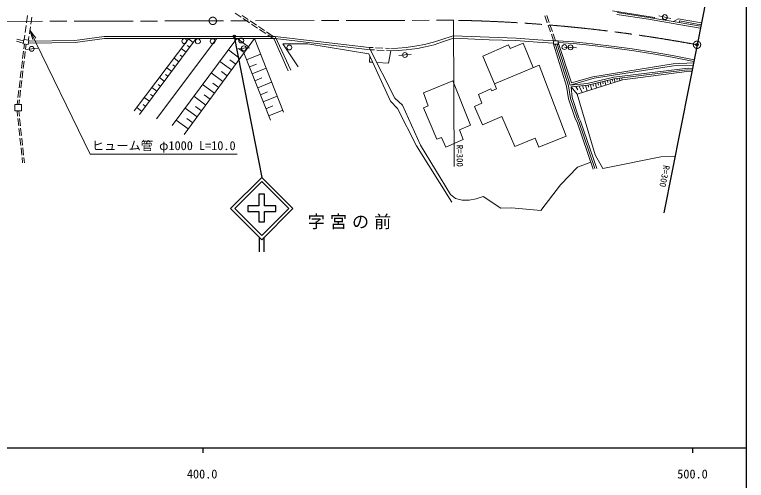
# Model space of a CAD drawing. Units: millimetres, scale not verified. Extents: x 40000 to 680000, y 20000 to 380000.
# Drawn here: x 429547 to 579000, y 198357 to 293513 of the extents above; entities that cross this region are included whole.
import ezdxf
from ezdxf.enums import TextEntityAlignment as Align

# ---------------------------------------------------------------- set-up
doc = ezdxf.new("R2010")
doc.units = ezdxf.units.MM
doc.header["$LTSCALE"] = 1000
doc.header["$PDMODE"] = 32
doc.header["$PDSIZE"] = 500
doc.linetypes.add('CHAIN', pattern=[18.5, 12, -1.5, 3.5, -1.5])
for name, color, linetype, lineweight in [('M-BMK', 2, 'CHAIN', 13), ('M-BMK-OTRS', 5, 'Continuous', 25), ('M-STR-HTXT', 7, 'Continuous', 13), ('M-STR-STRC', 7, 'Continuous', 25), ('M-TTL-BAND', 7, 'Continuous', 25), ('M-WORK', 1, 'Continuous', 13)]:
    doc.layers.add(name, color=color, linetype=linetype, lineweight=lineweight)
doc.layers.add('M-BMK-HTXT', color=7, linetype='Continuous')
doc.layers.add('M-OTRS', color=6, linetype='Continuous')
doc.styles.add('ＭＳ ゴシック', font='')
doc.styles.get('ＭＳ ゴシック').set_extended_font_data('MS Gothic')

# ---------------------------------------------------------------- blocks, each defined once
blk = doc.blocks.new('open_arrow')
at = {"color": 0, "linetype": 'Continuous', "lineweight": -2}
blk.add_lwpolyline([(7.5, 1.25), (0, 0), (7.5, -1.25)], dxfattribs=at)

msp = doc.modelspace()

# ---------------------------------------------------------------- linework, layer by layer
at = {"layer": 'M-BMK'}
msp.add_line((349233, 291927), (519210, 292366), dxfattribs=at)
for centre in [(470020, 292239), (568923, 287354)]:
    msp.add_circle(centre, 750, dxfattribs=at)
msp.add_arc((514082, -7591), 300000, 79.46674, 89.0204, dxfattribs=at)
at = {"layer": 'M-BMK-OTRS'}
for p, q in [((575685, 321695), (568923, 287354)), ((568923, 287354), (562162, 253013))]:
    msp.add_line(p, q, dxfattribs=at)
at = {"layer": 'M-OTRS'}
msp.add_point((568923, 287354), dxfattribs=at)
at = {"layer": 'M-STR-HTXT'}
msp.add_line((519210, 292366), (519288, 262494), dxfattribs=at)
msp.add_lwpolyline([(432669, 290348), (445000, 265000), (475000, 265000)], dxfattribs=at)
at = {"layer": 'M-STR-STRC'}
for p, q in [((474401, 289062), (480025, 260263)), ((479525, 248035), (479525, 245035)), ((480525, 245035), (480525, 248035))]:
    msp.add_line(p, q, dxfattribs=at)
for points in [[(480025, 247535), (486389, 253899), (480025, 260263), (473661, 253899)], [(480025, 248383), (485541, 253899), (480025, 259414), (474510, 253899)], [(480600, 254474), (480600, 256811), (479450, 256811), (479450, 254474), (477149, 254474), (477149, 253323), (479450, 253323), (479450, 251202), (480600, 251202), (480600, 253323), (482902, 253323), (482902, 254474)]]:
    msp.add_lwpolyline(points, close=True, dxfattribs=at)
msp.add_circle((474401, 289062), 250, dxfattribs=at)
at = {"layer": 'M-TTL-BAND'}
for p, q in [((579000, 20000), (579000, 370000)), ((40000, 205000), (579000, 205000)), ((468000, 205000), (468000, 204000)), ((568000, 205000), (568000, 204000))]:
    msp.add_line(p, q, dxfattribs=at)
at = {"layer": 'M-WORK'}
for p, q in [((431980, 291820), (432202, 293303)), ((432848, 291542), (433070, 293026)), ((474595, 293821), (475840, 292985)), ((476006, 293339), (477252, 292503)), ((538340, 291854), (537843, 293269)), ((538220, 293344), (538717, 291929)), ((551663, 294303), (560232, 292958)), ((552547, 293557), (559036, 292557)), ((552601, 293954), (559099, 292952)), ((559099, 292952), (565264, 291919)), ((560232, 292958), (560213, 292765)), ((561136, 293296), (562355, 293006)), ((562355, 293006), (563573, 292716)), ((476256, 292707), (477501, 291871)), ((477667, 292225), (478913, 291389)), ((477916, 291592), (479162, 290757)), ((538883, 291457), (539381, 290042)), ((559036, 292557), (565196, 291525)), ((564107, 292113), (565064, 292630)), ((565064, 292630), (569808, 291847)), ((565196, 291525), (569594, 290758)), ((565264, 291919), (565330, 292223)), ((565264, 291919), (569662, 291152)), ((565330, 292223), (569727, 291435)), ((431683, 289842), (431906, 291326)), ((432552, 289564), (432774, 291048)), ((479328, 291110), (480574, 290274)), ((479577, 290478), (480823, 289642)), ((480989, 289996), (482383, 289060)), ((539003, 289967), (538506, 291382)), ((429994, 288508), (431372, 288158)), ((431278, 287542), (431416, 288446)), ((431416, 288446), (432417, 288293)), ((431473, 288437), (431609, 289348)), ((432363, 288302), (432478, 289070)), ((441874, 288255), (447847, 289068)), ((441908, 287805), (447878, 288618)), ((447847, 289068), (482779, 289060)), ((447878, 288618), (482752, 288610)), ((453982, 273864), (465107, 288614)), ((466620, 288614), (455045, 273090)), ((458528, 272246), (470877, 288613)), ((461730, 270874), (474923, 288612)), ((464192, 269045), (478511, 288611)), ((466022, 287812), (465049, 288538)), ((477282, 286932), (474986, 288612)), ((478511, 288611), (484457, 273618)), ((481238, 289364), (482532, 288495)), ((482532, 288495), (485405, 282027)), ((482752, 288610), (502171, 286343)), ((482779, 289060), (501925, 286824)), ((482779, 289060), (485937, 282168)), ((516600, 288359), (519084, 289212)), ((516759, 287885), (519157, 288708)), ((519084, 289212), (526484, 288882)), ((519157, 288708), (526464, 288382)), ((526484, 288882), (531955, 288694)), ((531955, 288694), (536395, 288389)), ((539628, 288190), (539169, 289495)), ((539547, 289570), (540032, 288190)), ((429932, 288059), (431304, 287711)), ((432278, 287389), (431278, 287542)), ((431418, 286531), (431534, 287503)), ((431767, 286505), (431880, 287450)), ((432417, 288293), (432278, 287389)), ((432389, 288115), (441874, 288255)), ((432396, 287665), (441908, 287805)), ((465297, 286839), (464810, 287202)), ((484342, 287537), (489424, 287568)), ((487469, 282815), (484342, 287537)), ((489424, 287568), (501902, 285473)), ((509492, 286797), (511724, 287116)), ((511724, 287116), (513275, 287424)), ((513275, 287424), (515069, 287855)), ((513382, 286936), (515206, 287374)), ((515069, 287855), (516600, 288359)), ((515206, 287374), (516759, 287885)), ((525197, 285014), (530409, 287318)), ((526464, 288382), (531929, 288195)), ((530409, 287318), (530763, 286578)), ((530763, 286578), (533401, 287662)), ((531929, 288195), (536362, 287890)), ((533401, 287662), (535471, 282699)), ((536362, 287890), (539628, 287679)), ((536395, 288389), (539628, 288180)), ((540594, 288190), (539628, 288190)), ((539628, 288190), (539628, 287474)), ((539628, 287474), (540594, 287474)), ((542283, 278931), (539628, 287474)), ((540004, 287368), (542678, 278991)), ((540338, 287474), (543012, 279097)), ((540594, 287474), (540594, 288190)), ((540594, 288190), (543667, 287952)), ((540594, 287839), (543637, 287604)), ((540594, 287839), (543275, 279547)), ((543637, 287604), (547554, 287229)), ((543667, 287952), (547592, 287577)), ((547554, 287229), (551971, 286683)), ((547592, 287577), (552017, 287030)), ((552017, 287030), (555645, 286514)), ((431181, 284545), (431358, 286035)), ((431530, 284519), (431708, 286008)), ((431788, 286392), (433034, 286517)), ((433034, 286517), (434281, 286641)), ((464571, 285867), (463588, 286600)), ((475559, 284576), (473203, 286300)), ((475105, 286507), (476351, 286631)), ((476420, 285754), (475243, 286616)), ((476351, 286631), (477598, 286755)), ((476372, 285688), (481818, 271930)), ((501902, 285473), (506288, 275833)), ((501925, 286824), (507218, 276451)), ((502786, 286776), (501925, 286824)), ((503032, 286294), (502171, 286343)), ((504783, 286664), (503286, 286748)), ((505029, 286182), (503531, 286266)), ((506143, 286588), (505282, 286636)), ((506389, 286106), (505528, 286154)), ((505936, 283589), (506389, 286106)), ((506366, 286605), (507837, 286674)), ((506389, 286106), (507867, 286175)), ((507837, 286674), (509492, 286797)), ((507867, 286175), (509546, 286300)), ((509546, 286300), (511808, 286623)), ((511808, 286623), (513382, 286936)), ((541834, 286886), (543085, 286823)), ((543085, 286823), (544336, 286761)), ((551971, 286683), (555592, 286168)), ((555592, 286168), (559919, 285480)), ((555645, 286514), (559976, 285826)), ((559919, 285480), (563822, 284825)), ((559976, 285826), (563885, 285169)), ((430943, 282559), (431121, 284049)), ((431293, 282533), (431471, 284022)), ((463105, 283899), (462110, 284641)), ((463838, 284883), (463346, 285250)), ((474697, 283399), (473519, 284260)), ((476927, 284285), (479779, 285414)), ((502112, 285011), (502058, 283807)), ((508018, 285139), (509264, 285268)), ((509264, 285268), (510510, 285398)), ((527529, 279380), (525197, 285014)), ((563822, 284825), (568256, 283960)), ((563885, 285169), (568323, 284303)), ((461622, 281910), (460616, 282660)), ((462363, 282905), (461866, 283276)), ((473835, 282221), (471461, 283958)), ((477492, 282858), (478919, 283423)), ((478057, 281431), (480911, 282561)), ((502058, 283807), (502675, 283773)), ((503506, 283726), (505936, 283589)), ((536676, 283203), (527529, 279380)), ((542196, 268693), (536676, 283203)), ((547614, 280814), (564079, 283488)), ((547919, 280501), (564103, 283066)), ((567102, 282598), (551920, 280769)), ((564079, 283488), (568196, 283659)), ((564103, 283066), (568092, 283131)), ((567966, 282492), (567102, 282598)), ((430706, 280574), (430884, 282063)), ((431056, 280547), (431234, 282037)), ((460872, 280905), (460369, 281280)), ((472098, 279847), (469706, 281598)), ((472966, 281034), (471779, 281903)), ((552013, 280417), (566907, 282247)), ((553686, 280159), (566868, 281918)), ((566868, 281918), (567831, 281805)), ((566907, 282247), (567897, 282142)), ((430469, 278588), (430647, 280077)), ((430819, 278561), (430997, 280051)), ((460122, 279899), (459106, 280657)), ((471222, 278651), (470026, 279526)), ((478622, 280003), (480050, 280568)), ((479187, 278575), (482043, 279706)), ((513025, 277527), (519061, 279998)), ((519061, 279998), (522657, 270918)), ((543012, 279097), (547919, 280501)), ((543275, 279547), (547614, 280814)), ((544430, 277267), (553686, 280159)), ((551920, 280769), (546509, 279456)), ((546635, 279135), (552013, 280417)), ((548159, 279498), (548396, 278506)), ((548655, 279617), (548774, 279120)), ((549152, 279735), (549372, 278811)), ((549638, 279851), (549748, 279389)), ((550124, 279967), (550329, 279110)), ((550611, 280083), (550713, 279654)), ((551097, 280199), (551285, 279409)), ((551583, 280315), (551678, 279920)), ((552071, 280424), (552162, 279683)), ((552567, 280485), (552613, 280115)), ((553064, 280546), (553132, 279986)), ((553560, 280607), (553594, 280327)), ((430232, 276602), (430410, 278091)), ((430582, 276575), (430759, 278065)), ((458606, 277866), (457578, 278633)), ((459364, 278883), (458856, 279262)), ((470347, 277455), (467937, 279219)), ((526841, 278338), (524277, 277201)), ((527039, 277941), (526841, 278338)), ((527951, 278348), (527039, 277941)), ((527529, 279380), (527951, 278348)), ((542679, 276304), (542283, 278931)), ((543069, 276399), (542678, 278991)), ((546509, 279456), (543012, 279097)), ((543226, 278728), (546635, 279135)), ((543398, 276586), (543226, 278728)), ((543226, 278728), (544430, 277267)), ((544200, 278845), (544578, 278133)), ((544881, 278926), (545430, 277579)), ((545541, 279005), (545739, 278369)), ((546162, 279079), (546484, 277908)), ((546669, 279143), (546747, 278674)), ((547166, 279262), (547403, 278269)), ((547663, 279380), (547781, 278884)), ((457073, 275811), (456034, 276586)), ((457840, 276839), (457326, 277222)), ((468583, 275044), (466154, 276822)), ((469465, 276250), (468260, 277132)), ((479753, 277147), (481182, 277712)), ((480318, 275718), (483176, 276849)), ((514016, 274890), (513025, 277527)), ((524277, 277201), (524975, 275440)), ((544797, 272443), (543398, 276586)), ((544430, 277267), (546052, 271716)), ((429585, 275134), (429585, 273841)), ((430927, 275134), (429585, 275134)), ((430057, 275134), (430173, 276105)), ((430410, 275134), (430522, 276079)), ((430927, 273841), (430927, 275134)), ((456299, 274772), (455779, 275159)), ((506288, 275833), (507765, 274332)), ((507218, 276451), (508766, 275043)), ((508766, 275043), (512448, 266834)), ((524975, 275440), (523479, 274744)), ((544057, 272265), (542679, 276304)), ((544427, 272420), (543069, 276399)), ((429585, 273841), (430927, 273841)), ((430045, 273841), (430161, 272760)), ((430397, 273841), (430511, 272779)), ((455524, 273732), (454473, 274516)), ((466805, 272615), (464357, 274407)), ((467694, 273830), (466480, 274719)), ((480884, 274289), (482314, 274855)), ((481450, 272859), (484309, 273991)), ((507765, 274332), (511659, 266709)), ((513088, 274504), (514016, 274890)), ((515756, 268041), (513088, 274504)), ((523479, 274744), (525106, 271022)), ((430214, 272263), (430374, 270772)), ((430564, 272282), (430724, 270791)), ((465910, 271391), (464686, 272287)), ((525106, 271022), (529077, 272680)), ((529077, 272680), (531720, 266550)), ((544422, 271535), (544057, 272265)), ((544791, 271690), (544427, 272420)), ((545141, 271755), (544797, 272443)), ((465014, 270167), (462547, 271972)), ((522657, 270918), (520406, 269949)), ((547699, 261939), (544422, 271535)), ((548078, 262069), (544791, 271690)), ((548464, 262052), (545141, 271755)), ((546052, 271716), (548093, 264844)), ((430428, 270275), (430588, 268783)), ((430778, 270293), (430938, 268802)), ((520406, 269949), (521167, 267989)), ((430641, 268286), (430802, 266795)), ((430991, 268305), (431152, 266814)), ((516736, 268406), (515756, 268041)), ((517591, 266446), (516736, 268406)), ((521167, 267989), (517591, 266446)), ((531720, 266550), (535863, 268270)), ((535863, 268270), (536630, 266410)), ((536630, 266410), (542196, 268693)), ((430855, 266298), (431015, 264806)), ((431205, 266316), (431365, 264825)), ((511659, 266709), (518836, 255193)), ((512448, 266834), (518546, 256796)), ((548093, 264844), (549711, 262052)), ((561509, 264468), (564446, 264613)), ((431069, 264309), (431185, 263228)), ((431419, 264328), (431533, 263266)), ((544503, 262347), (547214, 263360)), ((549711, 262052), (561509, 264468)), ((541031, 258758), (544503, 262347)), ((536989, 253512), (541031, 258758)), ((518546, 256796), (519602, 255967)), ((519602, 255967), (520962, 255576)), ((520962, 255576), (522401, 255592)), ((522401, 255592), (523808, 255873)), ((523808, 255873), (525215, 256389)), ((525215, 256389), (528843, 253997)), ((528843, 253997), (531063, 254059)), ((531063, 254059), (536989, 253512))]:
    msp.add_line(p, q, dxfattribs=at)
for centre in [(562355, 293006), (464211, 288109), (466978, 288046), (469996, 288077), (475828, 288218), (433034, 286517), (476351, 286631), (485652, 286802), (541834, 286886), (543085, 286823), (509264, 285268)]:
    msp.add_circle(centre, 500, dxfattribs=at)

# ---------------------------------------------------------------- block references
at = {"layer": 'M-STR-HTXT', "xscale": 267, "yscale": 267, "rotation": 295.9}
msp.add_blockref('open_arrow', (432669, 290348), dxfattribs=at)

# ---------------------------------------------------------------- texts
at = {"layer": 'M-BMK-HTXT', "insert": (498443, 251085), "char_height": 2566, "attachment_point": 5, "style": 'ＭＳ ゴシック'}
msp.add_mtext('\\T1.29;字宮の前', dxfattribs=at)
at = {"layer": 'M-STR-HTXT', "style": 'ＭＳ ゴシック'}
msp.add_text('ヒューム管 φ1000 L=10.0', height=1833, dxfattribs=at).set_placement((460000, 266750), align=Align.MIDDLE_CENTER)
for rotation, p in [(270.148, (520474, 264661)), (258.861, (562314, 260505))]:
    msp.add_text('R=300', height=1320, rotation=rotation, dxfattribs=at).set_placement(p, align=Align.MIDDLE_CENTER)
at = {"layer": 'M-TTL-BAND', "style": 'ＭＳ ゴシック'}
for s, p in [('400.0', (467844, 198195)), ('500.0', (568000, 198195))]:
    msp.add_text(s, height=1833, dxfattribs=at).set_placement(p, align=Align.BOTTOM_CENTER)

doc.saveas('drawing.dxf')
